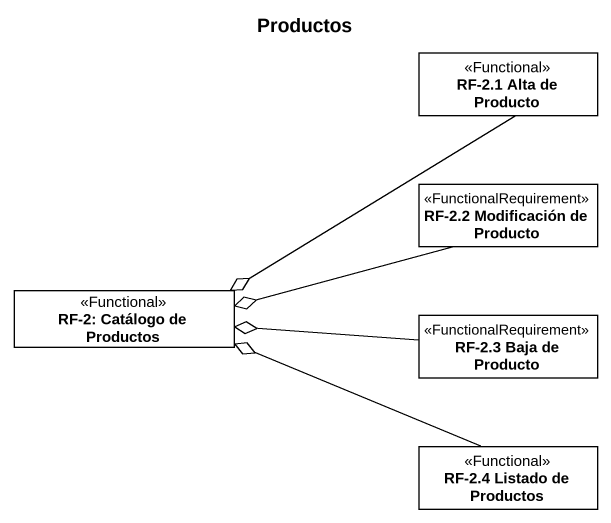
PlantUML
@startuml
title Productos
hide circle
hide empty members
class "RF-2.1 Alta de Producto" as RF_2_1_Alta_de_Producto <<Functional>>
class "RF-2.2 Modificación de Producto" as RF_2_2_Modificación_de <<FunctionalRequirement>>
class "RF-2: Catálogo de Productos" as RF_2_Catálogo_de_Productos <<Functional>>
class "RF-2.3 Baja de Producto" as RF_2_3_Baja_de_Producto <<FunctionalRequirement>>
class "RF-2.4 Listado de Productos" as RF_2_4_Listado_de_Productos <<Functional>>
RF_2_1_Alta_de_Producto --o RF_2_Catálogo_de_Productos
RF_2_2_Modificación_de -left-o RF_2_Catálogo_de_Productos
RF_2_3_Baja_de_Producto -left-o RF_2_Catálogo_de_Productos
RF_2_4_Listado_de_Productos -left-o RF_2_Catálogo_de_Productos
@enduml
